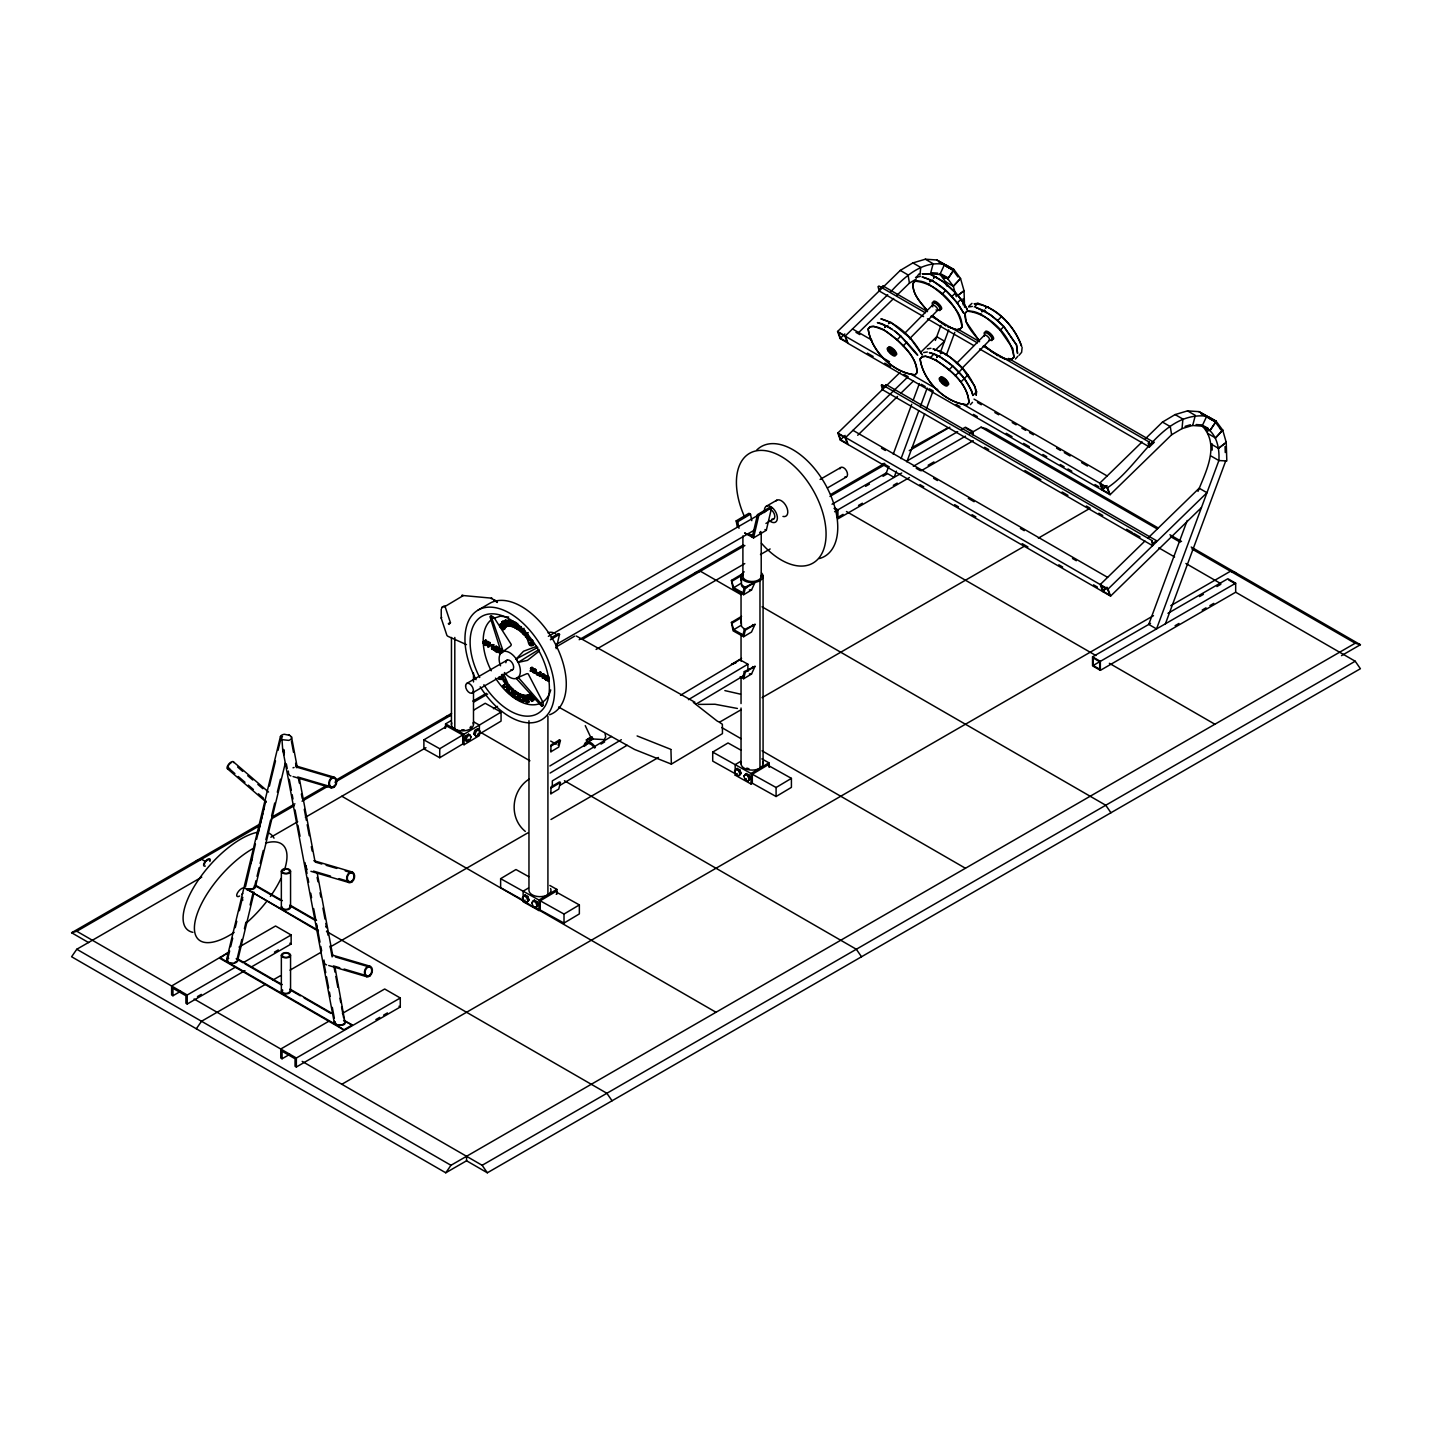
<?xml version="1.0" encoding="UTF-8"?>
<svg xmlns="http://www.w3.org/2000/svg" width="1432" height="1432" viewBox="0 0 1432 1432"><rect width="100%" height="100%" fill="white"/><g stroke="black" fill="none" stroke-linecap="round" stroke-linejoin="round"><path stroke-width="1.5" d="M285.326 762.934L255.326 887.303A5.388 3.115 0 0 1 251.423 889.558L246.018 888.681L317.94 930.961L316.562 928.706L282.641 748.954L281.997 739.646L280.439 736.495A5.388 3.115 0 0 1 284.324 734.258L289.694 735.368M513.336 692.247A2.291 1.325 60 0 1 513.05 691.208L513.444 690.331A2.918 1.683 60 0 1 514.929 690.689L518.026 692.855L517.507 698.512L516.469 699.12L513.318 696.883A1.808 1.038 60 0 1 512.137 695.254L512.907 693.804A2.291 1.325 60 0 1 512.012 691.817L513.444 690.331M487.077 645.116L488.133 646.029L486.397 643.827L486.808 641.966L490.102 642.646L489.046 644.024L487.399 643.666A1.826 1.056 60 0 1 489.171 645.814A1.826 1.056 60 0 1 487.811 646.763L487.059 644.991C489.655 641.572 489.959 647.765 487.399 644.275L485.538 645.402L482.906 643.111L485.788 640.086L487.005 644.257L485.538 645.402M549.208 679.269L547.758 677.569M335.195 1021.875L335.464 1023.254A4.851 2.81 0 0 0 336.055 1023.88M744.139 571.798L741.364 574.662L741.454 583.97A11.026 6.372 0 0 0 746.698 587.782M550.908 751.764L550.944 744.998L559.411 739.932L560.413 740.487L558.748 747.074L550.908 751.764L550.586 750.529M550.908 793.758L550.944 786.991L559.411 781.944L560.413 782.498L558.748 789.068L550.908 793.758L550.586 792.54M976.57 391.724L976.212 395.322L975.174 386.73L962.358 368.239L949.702 356.926L943.366 352.773L932.984 348.889C952.781 354.957 970.055 372.087 976.57 391.724L972.919 395.429L971.523 390.435L964.166 378.334L952.531 365.894L939.714 356.461A2.81 1.629 -60.2 0 0 939.267 356.12M516.361 628.702L516.755 623.887L518.993 625.426A2.345 1.36 60 0 1 520.281 627.127A3.974 2.291 60 0 1 520.246 630.008A2.184 1.271 60 0 1 518.849 630.277L516.361 628.702L517.704 623.332M528.247 632.604L524.506 635.432L520.228 631.136L523.128 628.827L524.488 630.098L525.598 637.115L527.656 635.629M523.324 632.228L524.416 630.026L523.324 632.228L523.468 630.563M514.75 692.569L515.144 693.339M514.876 692.229L516.182 694.037L513.73 693.321L515.144 694.645L515.234 693.553M517.883 628.433C519.19 622.956 518.724 632.801 520.049 626.482M920.006 275.034L920.704 267.408L912.9 262.915L900.28 270.415L837.577 331.49L840.101 338.543L847.905 343.036L845.363 335.983L837.577 331.49M847.028 342.069L840.548 338.328L838.436 332.439L844.934 336.198L847.654 343.179L1110.104 494.702L1171.627 434.773L1182.027 428.598L1182.904 419.075L1175.099 414.582L1162.48 422.082L1145.242 438.872M516.469 699.12L518.026 692.855M488.205 645.367L489.297 644.937M488.223 645.778L488.867 646.154A1.826 1.056 60 0 0 490.227 645.206A1.826 1.056 60 0 0 488.455 643.058L490.102 643.415M541.743 706.316L516.164 678.338L526.403 673.881A2.166 2.041 77.2 0 1 528.265 673.953L542.674 701.769A4.672 4.421 77.2 0 1 542.853 705.6L541.761 706.262A4.672 2.846 53 0 0 541.332 704.007M529.876 698.709L531.702 701.412L535.246 698.905L534.208 699.514L530.305 693.518L528.157 695.272A1.969 1.128 60 0 0 529.876 698.709L530.914 698.118M280.439 736.495L226.686 959.279L228.207 962.411L233.631 963.288A5.388 3.115 0 0 0 237.533 961.051L254.126 892.261M242.849 897.381A4.475 2.595 0 0 0 242.402 898.043L242.438 899.421A4.851 2.792 0 0 0 242.921 900.084M237.533 961.051L236.906 958.599M247.629 888.735A4.851 2.792 0 0 0 248.756 889.021L251.173 889.039A4.475 2.595 0 0 0 254.413 887.16L254.377 885.764M255.326 887.303L255.272 885.638M741.364 575.431L741.579 574.339L731.448 580.39L733.095 588.821L743.655 594.71L751.514 590.038L755.022 582.341L744.318 587.585L742.993 592.848L733.757 587.693L731.448 580.39M524.506 635.432L527.298 633.159L529.464 638.457A2.148 1.235 60 0 1 528.068 638.028A4.726 2.739 60 0 1 527.71 640.247L526.707 636.166L528.139 635.128M487.453 643.219L487.865 641.357M282.462 736.388L280.887 739.556M916.194 277.593L918.95 273.96M556.171 648.678L559.536 634.322L558.212 633.588L550.908 637.956M744.676 532.972L753.536 537.913L758.817 515.359L771.597 507.733L770.273 507L757.492 514.625L752.212 537.179M753.536 537.913L766.317 530.288L771.597 507.733M250.994 863.532L252.515 857.124M258.1 833.603L264.025 808.615M227.581 959.44L229.639 950.955M230.659 946.731L232.7 938.264M235.242 927.668L236.781 921.331M239.341 910.734L242.402 898.043M255.433 844.021L245.409 887.088M256.579 839.349L262.754 813.68M263.792 809.402L265.851 800.828M269.413 786.096L275.499 760.875M278.023 750.368L281.066 737.748M284.145 754.754L283.751 749.634L284.413 752.82M237.139 958.742L241.811 939.41M244.407 928.652L245.964 922.208M250.117 905.006L253.213 892.118M254.413 887.16L255.988 880.68M257.026 876.366L259.103 867.738M260.141 863.424L263.273 850.465M265.869 839.671L270.559 820.25M271.597 815.936L274.729 802.994M277.325 792.2L280.457 779.241M558.104 745.195L559.411 739.932M743.655 594.71L745.32 588.14L755.022 582.341M731.448 622.401L733.095 630.832L743.655 636.721L751.514 632.031L755.022 624.352L744.318 629.597L742.993 634.859L733.757 629.686L731.448 622.401L741.579 616.351M743.655 636.721L745.32 630.152L755.022 624.352M742.993 676.853L744.318 671.59L755.022 666.345L751.514 674.042L743.655 678.732L740.147 676.763M743.655 678.732L745.32 672.145L755.022 666.345M334.444 1021.32L334.873 1023.791L344.414 1030.252L219.687 958.241L227.491 952.996L171.625 986.004L171.625 995.007L172.932 995.759L180.629 991.302M501.63 625.05L500.735 626.07L501.862 625.551A2.237 1.289 60 0 1 502.972 625.408L504.136 626.786A2.936 1.683 60 0 1 504.279 628.648A4.69 2.703 60 0 1 503.599 629.686A1.826 1.056 60 0 1 502.095 629.203L504.332 627.556L503.76 626.393A4.833 2.792 60 0 1 502.56 627.395L501.128 626.5M501.451 625.551L502.775 623.761A1.915 1.11 60 0 0 501.576 623.332A2.613 1.504 60 0 0 500.932 624.066A4.654 2.685 60 0 0 500.806 625.032M502.399 624.996L502.775 623.761M502.095 629.203L502.865 626.947A4.833 2.792 60 0 1 501.612 627.932L499.983 626.679A4.654 2.685 60 0 1 499.983 624.62A2.613 1.504 60 0 1 500.627 623.869A1.915 1.11 60 0 1 501.827 624.316M888.61 466.653L886.301 472.882L894.105 477.393L896.414 471.164M893.228 454.177L911.701 404.307M913.24 400.155L919.398 383.525M935.347 340.422L940.949 325.315M901.032 458.688L918.735 410.877M920.275 406.724L927.184 388.018M940.269 352.684L948.736 329.825M906.85 461.82L924.624 413.794M926.164 409.624L933.127 390.829L929.082 388.77M946.266 355.333L954.786 332.349M1187.217 520.478L1148.75 624.406L1156.537 628.917L1218.865 460.549C1219.778 447.267 1216.233 431.032 1202.236 426.002C1220.189 444.976 1205.977 471.379 1197.993 491.391M1165.415 623.779L1225.72 460.907M444.887 728.047L446.158 724.682M464.684 739.109L465.973 735.744L468.515 734.222L469.839 734.956L471.11 736.782L469.839 740.147L467.28 741.669L464.684 739.109L467.28 741.669M466.009 739.843L467.28 736.478L469.839 734.956M473.634 733.757L474.905 730.409L477.465 728.888L478.789 729.622L480.06 731.448L478.789 734.813L476.23 736.334L473.634 733.757L476.23 736.334M474.959 734.509L476.23 731.143L478.789 729.622M505.908 690.135L507.322 688.559L505.908 690.135L509.899 694.269L510.938 693.679L512.871 689.061L508.754 684.836L507.25 686.555L509.506 690.009L507.197 687.682L508.235 687.092L510.544 689.401L509.506 690.009M506.284 689.168L508.718 691.602L507.197 687.682M508.754 684.836L507.25 686.555M509.899 694.269L512.871 689.061M534.047 672.127C538.253 672.951 534.888 666.023 534.315 672.628C533.563 661.19 539.971 678.875 534.172 670.946M535.837 672.217L534.959 672.646M912.9 262.915L925.341 259.21L933.127 263.721L930.478 273.852L939.893 274.479L944.565 264.437M1202.11 426.11L1210.076 430.441L1216.233 421.259L1198.978 411.611L1206.764 416.139L1202.092 426.145L1192.677 425.501L1195.326 415.387L1187.54 410.877L1175.099 414.582M529.375 696.328C530.413 698.87 530.27 696.077 531.147 695.111L529.446 696.256L531.881 696.238L530.108 697.42M752.23 583.683L752.784 582.538M752.23 625.695L752.784 624.531M752.23 667.706L752.784 666.542M510.544 689.401L509.899 689.275M533.259 669.89L533.331 668.225A2.631 1.522 60 0 0 531.773 667.205L531.057 669.013L530.878 667.724A2.631 1.522 60 0 1 532.435 668.744L532.525 670.391A2.792 1.611 60 0 1 533.331 669.925C538.253 669.245 533.259 677.73 533.259 669.89L534.172 669.37M883.025 287.188L882.935 285.935L879.982 288.584M886.193 385.888L886.122 384.635L883.168 387.284L881.342 385.119L882.363 389.647L1152.581 545.664L1151.722 540.956L1153.387 543.301L1156.34 540.652L1156.268 542.084M502.113 625.766L502.811 624.996A2.237 1.289 60 0 1 503.921 624.871L505.084 626.232A2.936 1.683 60 0 1 505.228 628.093A4.69 2.703 60 0 1 504.547 629.149A1.826 1.056 60 0 1 503.044 628.648M925.341 259.21L936.761 259.98L954.034 269.592L947.841 278.828L953.3 286.257L960.532 278.488L953.981 269.61L946.194 265.117M1210.04 430.495L1216.18 421.276L1222.731 430.155L1226.239 442.434L1226.812 460.961L1218.865 460.549L1211.078 456.056M954.034 269.592L947.877 278.775L939.911 274.443M1017.848 356.246L1015.395 359.038M201.751 877.118L76.791 949.255L71.6 956.755L445.764 1172.79L466.563 1160.779L487.345 1172.79L1360.4 668.726L1355.209 661.226L1235.995 592.4M196.327 1028.767L201.518 1021.267L265.081 984.572M445.764 1172.79L450.973 1165.29L1355.209 643.219L1360.4 644.722L1341.498 655.641M522.501 897.596L525.097 894.964L527.746 896.432L529.07 899.779L527.746 901.641L526.475 902.393L523.826 900.925L522.501 897.596L525.097 894.964M526.475 902.393L529.07 899.779M528.48 888.001L523.128 891.205L523.128 901.712L538.969 910.555L540.24 909.803L540.24 900.8L555.58 891.653L579.351 904.917L579.351 913.92L564.011 923.067L533.062 906.08L531.755 902.751L534.351 900.137L536.982 901.605L538.307 904.935L535.711 907.566L538.307 904.935M534.351 900.137L531.755 902.751M734.58 771.025L737.176 768.411L739.807 769.879L741.132 773.226L739.807 775.088L738.536 775.84L735.887 774.372L734.58 771.025L737.176 768.411M738.536 775.84L741.132 773.226M743.817 776.198L746.412 773.566L749.061 775.052L750.368 778.382L749.061 780.243L747.773 781.013L745.141 779.527L743.817 776.198L746.412 773.566M747.773 781.013L750.368 778.382M526.851 637.401L527.782 635.325L527.71 636.417M1153.1 443.383L1153.315 441.987L1008.558 358.412M547.579 678.034C544.554 678.947 549.942 681.489 549.208 679.824M539.327 651.023L527.477 660.367L518.115 662.407L516.164 659.024L523.503 651.256L536.624 646.351M968.837 306.269L971.952 303.351M970.413 404.612L972.507 402.32M1019.029 355.333L1021.625 352.29L1022.126 347.296M956.29 296.692L953.318 286.293L960.532 278.488L964.04 290.768L964.559 307.236M1207.713 433.413L1215.517 437.959L1222.731 430.155L1219.617 428.347M1215.517 437.924L1222.731 430.155M499.088 651.578C498.801 646.136 498.694 655.946 495.132 650.916L495.132 646.799L496.188 646.19L498.909 647.837L498.855 649.466M525.598 637.115L526.707 636.166M897.112 339.778C905.686 348.817 917.733 359.163 916.963 372.714L914.958 374.808C893.138 372.732 870.817 350.554 868.186 328.841L870.191 326.747C880.716 325.189 889.415 333.853 897.112 339.778L900.764 336.09C936.17 377.762 907.136 339.814 894.087 330.613M926.844 310.135C920.722 302.474 911.951 293.882 913.151 283.25L915.155 281.155C925.681 279.616 934.38 288.28 942.077 294.204L945.729 290.499L957.31 302.94L963.593 313.071M904.505 333.495L932.626 304.98M909.463 338.847L937.602 310.332M903.27 345.828L906.904 342.141M951.886 296.549L955.52 292.862L942.9 281.513L930.8 274.514M957.31 302.94L960.962 299.252L955.52 292.862M974.297 307.003L977.949 303.315C997.746 309.366 1014.912 326.478 1021.535 346.025M930.514 357.499C947.626 366.574 967.531 382.129 968.927 402.714L966.922 404.809C945.102 402.732 922.781 380.554 920.149 358.841L922.154 356.747L925.698 356.282L930.514 357.499L934.147 353.793C951.242 362.242 967.244 376.813 972.919 395.429M949.076 369.778L952.727 366.091M975.908 307.415L984.894 311.012L997.692 320.517L1001.344 316.812M956.469 363.495L984.589 334.999M961.445 368.847L989.566 340.333M955.233 375.846L962.519 368.454M991.642 351.663L1003.725 358.573L1008.522 359.736L1011.994 359.217L1013.963 357.069L1012.854 348.549L1000.198 330.255L1003.85 326.568L997.692 320.517M960.657 382.219L967.96 374.844M840.101 338.543L844.826 333.925M887.697 294.759L845.131 336.126L889.505 361.741M890.829 291.716C904.398 276.824 922.673 260.141 944.547 264.473L936.779 259.944M858.949 332.278L893.658 298.483M896.808 295.404L909.427 283.124L916.355 278.989M513.39 693.321L512.137 695.254M1201.448 507.59L1110.57 596.106L840.333 440.089L837.81 433.037L900.03 372.427M920.776 352.236L936.725 336.699L944.529 341.192L934.953 350.518M840.333 440.089L845.113 435.418M907.834 376.938L845.596 437.53L848.138 444.582M857.696 435.274L897.56 396.449M900.746 393.353L913.509 380.93M1142.092 441.933L1099.776 483.139L1102.3 490.192L1107.043 485.591M1105.773 486.021L1102.712 489.01L1101.298 485.09M1110.104 494.702L1107.562 487.65C1140.158 466.42 1161.477 411.324 1206.764 416.139M979.56 348.907L1149.413 446.981L1154.335 442.184M1144.92 541.045L1100.241 584.542L1102.783 591.595L1107.205 587.299M1148.106 537.931L1199.175 488.223L1206.961 492.715L1108.046 589.053L1110.57 596.106M1106.256 587.424L1103.177 590.414L1101.065 584.542M532.435 670.462A2.792 1.611 60 0 0 531.576 670.928L532.615 670.319L533.724 671.912L530.323 670.999A2.417 1.396 60 0 1 531.29 669.943A1.88 1.092 60 0 0 531.988 669.46L532.883 668.78L531.97 668.493M542.674 701.769L541.833 702.557A48.581 28.049 60 0 0 550.729 689.902M524.184 632.765L520.228 631.136M522.519 631.405L524.416 630.026M529.017 779.169C511.296 790.589 508.628 817.851 525.311 831.419M494.38 618.069A4.672 4.421 42.8 0 0 491.122 616.011L489.959 616.601L501.397 652.741L510.383 646.118A2.166 2.041 42.8 0 0 511.242 644.454L494.362 618.069M521.176 630.581L524.076 628.29M537.68 673.72L540.884 672.324L540.884 674.562L539.291 675.474L537.68 674.544L538.575 674.007M1218.507 448.341L1226.257 442.381L1218.507 448.341L1210.702 443.848M502.363 677.945L498.658 677.193L499.177 679.287L505.263 679.609L504.404 680.218L506.319 683.332L502.686 685.785L503.903 687.718L508.396 684.639L503.831 674.275L501.558 674.633L502.363 677.945L503.402 677.336L499.696 676.602M503.903 687.718L508.396 684.639M506.319 683.332L505.281 683.941L503.348 680.809L504.225 680.2L507.358 685.23M915.531 277.45L920.311 276.43M518.115 662.407L539.041 649.484M737.319 527.03L736.173 520.89L748.954 513.283L750.511 514.142L751.782 520.675M736.173 520.89L737.731 521.767L750.511 514.142M550.407 639.782L559.536 634.322M555.67 647.228L574.68 636.13M445.567 728.1L445.567 723.912L451.313 720.475M423.89 739.861L446.891 726.149L462.733 734.992L462.733 743.996L439.731 757.725L423.89 748.864L423.89 739.861L439.731 748.721L462.733 734.992M473.706 710.129L485.215 703.273L501.057 712.116L501.057 721.119L478.055 734.849M545.306 674.955L543.247 676.065L546.451 675.618L544.411 676.817L545.789 679.896L546.684 679.377L544.643 676.692L542.334 677.837L542.334 674.293L544.142 674.293L544.142 675.546M546.451 675.618L543.247 677.515L545.789 679.896M462.733 743.996L464.058 744.73L464.058 734.24L501.057 712.116M732.432 580.945L741.149 575.753M465.973 740.935L468.515 739.413L469.839 740.147M464.058 744.73L479.38 735.583L479.38 725.075L473.831 721.979M733.757 587.693L741.257 583.2M732.432 622.956L741.149 617.747L741.454 625.963A11.026 6.372 0 0 0 744.389 628.791M733.757 629.686L741.257 625.211M550.693 746.287L560.413 740.487M586.082 739.968L591.738 737.104L593.081 738.93C586.261 744.121 583.952 739.395 592.275 737.301M549.87 765.977L587.979 743.226M741.579 658.362L731.448 664.412L735.923 662.873M550.157 773.029L611.5 736.424M680.522 695.236L739.95 659.758L747.88 664.197L747.88 671.393M600.975 744.121L604.68 741.901M621.345 739.7L552.322 780.888L552.322 786.293M688.434 699.657L747.88 664.197M550.693 788.298L560.413 782.498M560.002 785.309L627.091 745.267M696.113 704.079L744.031 675.474M670.856 749.366L637.115 735.941M717.665 721.424L693.321 702.396M558.57 707.014L634.555 749.455L671.357 764.115L722.462 733.614L722.372 724.234L718.255 721.513M522.573 899.923L500.627 887.661L500.627 878.675L515.967 869.528L528.766 876.67M734.634 773.37L712.706 761.108L712.706 752.104L728.029 742.957L740.827 750.117M740.559 761.448L735.189 764.652L735.189 775.159L751.03 784.002L752.319 783.232L752.319 774.247L767.642 765.082L791.413 778.364L791.413 787.367L776.09 796.514L752.319 783.232M523.826 895.734L526.475 897.202L527.746 896.432M735.887 769.163L738.536 770.649L739.807 769.879M523.826 900.925L525.097 900.155M735.887 774.372L737.176 773.602M735.189 775.159L736.46 774.39M538.969 910.555L538.969 900.066L556.851 889.379L549.816 885.459M751.03 784.002L751.03 773.495L768.93 762.826L761.878 758.888M533.062 900.889L535.711 902.375L536.982 901.605M745.141 774.336L747.773 775.804L749.061 775.052M745.141 779.527L746.412 778.775M556.189 894.266L557.478 893.496L556.153 890.167M564.011 923.067L564.011 914.063L579.351 904.917M776.09 796.514L776.09 787.51L791.413 778.364M478.055 610.086L489.744 603.337A63.384 36.605 60 0 1 554.757 642.825A63.384 36.605 60 0 1 549.655 714.747M506.821 626.5L504.637 622.329L502.578 623.296L501.827 621.81L502.775 621.255L505.729 626.912L507.769 625.945L504.959 620.629L505.908 620.074L506.677 621.56L504.78 622.472L506.677 621.56M502.578 623.296L504.637 622.329M509.416 624.71L507.358 626.088L508.002 620.163L509.255 620.145L511.421 623.94M507.053 620.718L509.255 620.145M499.983 626.679L500.932 626.124M513.945 626.554L511.707 626.572L511.081 621.202L512.029 620.647M511.081 621.202L513.283 621.202M505.729 626.912L507.769 625.945M507.358 626.088L509.488 625.551M512.334 621.739L514.285 625.265L514.947 621.971M508.539 626.088L510.741 624.835L512.495 625.82M485.788 640.086L484.732 640.695L486.594 640.534M513.998 622.526L516.236 622.544M482.906 642.055L483.962 641.447L483.962 642.503M509.792 625.39L511.188 625.712M482.906 643.111L484.678 641.966M484.66 643.165L484.66 641.787L483.622 642.574L485.717 642.556M484.625 644.114L486.594 643.111M485.538 641.142L485.538 643.738L487.005 643.344M484.625 644.865L487.005 644.257M486.397 643.827L488.598 642.538M512.996 627.109L512.674 624.352L514.535 627.717L516.773 627.735L516.415 624.263M485.538 644.651L486.594 644.042M487.399 643.666L488.455 643.058M486.808 641.966L490.102 642.646M514.535 627.717L516.773 627.735M488.026 646.101L489.082 645.492M487.811 646.763L488.867 646.154M491.606 644.722L493.718 644.722L493.718 647.765L495.436 648.768L494.38 650.432L491.606 648.839L491.606 644.722L493.718 644.722M491.606 648.839L495.436 649.824M493.718 647.765L492.662 648.374L492.662 645.331M521.481 632.317L522.859 631.387M495.436 648.768L494.38 650.432M495.132 646.799L498.264 648.41L497.155 647.533L496.098 648.141L497.173 649.251L496.098 648.75M497.495 648.159L498.551 647.55M523.181 634.09L524.13 633.535L526.546 636.56M495.132 650.916L496.188 650.307M501.952 650.665C497.19 650.468 501.504 654.782 500.645 652.437A2.47 1.432 60 0 1 498.909 650.45L499.965 649.09A2.166 1.253 60 0 1 500.502 648.785M498.909 650.45L499.965 649.09M498.909 649.698A2.166 1.253 60 0 1 500.484 649.77L501.54 649.161M501.934 652.992L501.415 652.115A8.18 4.726 60 0 1 500.287 651.256L501.916 650.504M500.233 653.905A2.023 1.163 60 0 1 498.712 651.542L500.824 651.542M500.287 651.256L501.343 650.647L501.88 651.99M500.645 652.437L501.791 651.9L500.359 650.486M526.636 638.547L532.829 640.444L527.746 640.337L528.694 643.541A2.184 1.271 60 0 0 530.126 645.438M527.746 640.337L528.659 639.692A4.726 2.739 60 0 0 529.052 637.902M766.299 506.266L776.699 500.251M530.484 644.418A2.184 1.271 60 0 1 529.983 643.756L529.285 642.324L532.364 642.127M466.725 683.458L507.143 660.134M548.367 636.327L766.21 510.562M820.106 479.434L840.888 467.441M472.238 693.016L512.656 669.675M555.795 644.758L754.378 530.126M765.941 523.45L773.656 518.993M827.499 487.9L846.402 476.981M499.177 679.287L500.233 678.678M503.348 680.809L504.404 680.218M88.605 942.578L71.6 932.751L260.141 823.901M271.74 817.207L294.938 803.817M302.671 799.342L325.887 785.953M335.553 780.368L451.563 713.387M472.846 701.107L486.379 693.285M579.19 639.71L743.548 544.804M830.578 494.577L884.707 463.306M911.79 447.679L948.127 427.703M530.377 668.619L531.29 668.1M71.6 932.751L76.791 931.265L259.532 825.763M271.131 819.05L294.33 805.661M302.062 801.204L329.145 785.559M334.945 782.212L450.973 715.23L445.764 716.734M474.171 701.841L487.703 694.019M582.448 639.316L744.891 545.538M829.969 496.421L884.117 465.167M909.248 450.65L949.863 427.201M502.686 685.785L503.724 685.176L504.941 687.127M530.323 670.999L531.236 670.48A2.417 1.396 60 0 1 532.203 669.424A1.88 1.092 60 0 0 532.883 668.941M534.959 669.818L534.047 670.355L535.872 670.355M533.724 671.125L532.829 672.449M506.785 688.72L507.823 688.112M536.32 673.505L538.02 673.434L538.02 674.365L536.32 673.505L537.125 674.884L540.133 673.022L538.414 674.168L540.133 674.114M536.32 674.418L538.02 673.434M540.204 671.93L539.291 672.449L540.884 672.324M832.046 504.225L886.175 472.972M907.441 460.692L957.704 431.659M961.57 429.439L965.437 427.201L973.241 431.694L973.241 435.31M865.555 486.361L869.421 484.141M882.971 476.319L886.838 474.082M512.012 691.817L513.05 691.208M539.291 675.474L540.884 675.993L540.884 674.562M541.332 674.812L539.971 675.081L539.971 672.843M539.291 676.137L540.884 675.349M512.405 690.94L512.334 690.958A2.918 1.683 60 0 1 513.891 691.298L514.929 690.689M539.971 675.868L541.332 675.6M539.971 676.53L540.884 675.993M544.142 674.293L542.334 674.293M514.321 692.927L515.359 692.336M514.106 693.929L516.272 692.945M542.334 677.837L543.247 677.318M515.144 694.645L516.182 694.037M517.238 693.553L520.067 693.679C523.038 697.223 520.049 698.959 519.028 694.287L517.238 693.553L518.151 695.719A1.969 1.128 60 0 0 519.136 697.008A2.041 1.181 60 0 0 519.673 700.552L524.04 701.358L523.575 697.115M270.845 837.237L297.695 821.717M305.374 817.296L425.948 747.683M493.413 708.733L497.495 706.37M544.643 679.251L545.556 678.714M596.106 649.43L744.783 563.599M760.482 554.542L770.148 548.957M834.623 511.725L901.712 473.007M913.312 466.295L965.508 436.169M969.374 433.932L981.027 427.201L986.236 428.705L1158.327 528.068M519.028 694.287L520.067 693.679M518.151 695.719L519.19 695.111L518.277 692.945M520.622 694.896L523.324 695.003L520.622 694.896L520.926 697.599M519.78 695.952L520.854 695.505M522.394 695.791L528.498 695.218L528.981 701.913L527.943 702.521L526.439 702.557L522.394 695.791L524.918 695.147M523.879 695.737L526.135 696.811L526.994 695.236M524.524 696.847L525.562 696.256M528.157 695.272L529.196 694.681A1.969 1.128 60 0 0 529.178 696.722M519.673 700.552L524.04 701.358M526.135 696.811L527.173 696.221M525.956 695.845L528.498 695.218M521.248 700.069L519.798 698.261L521.248 700.069L522.286 699.478M843.054 514.357L837.255 517.704L837.255 510.204L834.015 508.342M858.52 505.424L862.386 503.205M893.317 485.341L897.184 483.103M928.133 465.257L933.933 461.91M525.347 698.351L526.385 697.76L527.477 699.926L526.439 700.534L525.347 698.351L526.439 700.534M909.445 477.536L837.917 518.832L837.917 509.828L834.784 508.038M921.044 470.842L973.241 440.698M526.439 702.557L528.981 701.913M532.131 701.197C534.798 701.215 528.927 699.514 531.684 698.064L532.382 699.138L531.236 699.496M282.713 909.123L283.357 908.747A3.669 2.13 0 0 0 287.367 909.195A3.669 2.13 0 0 0 289.622 907.244M239.019 947.089L275.553 926.003L291.144 934.989L291.144 943.992L250.725 967.334M595.39 747.45L594.459 747.987L593.367 746.43A7.357 4.314 59.2 0 0 585.616 745.714M172.932 995.759L172.932 988.259L185.909 995.759L185.909 1003.259L187.216 1004.011L187.216 995.007L235.278 967.244M291.144 934.989L243.082 962.752L236.155 958.742M197.473 996.582L201.321 994.363M274.443 952.137L278.309 949.917M187.216 1004.011L244.962 970.663M272.76 980.132L280.439 975.711M290.016 970.162L320.732 952.441M330.327 946.91L527.961 832.798M550.98 819.498L658.434 757.474M719.831 722.014L740.953 709.825M762.057 697.653L1024.936 545.878M1038.361 538.128L1090.164 508.217L1086.333 505.997M328.823 1021.249L280.762 1049.012L280.762 1058.015L282.068 1058.767L289.765 1054.31M342.391 1013.426L384.689 988.993L400.28 997.997L400.28 1007L296.352 1067.001L295.046 1066.267L295.046 1058.767L282.068 1051.249L282.068 1058.767M344.414 1029.501L352.218 1025.008L343.555 1020.748M194.09 998.981L296.352 1058.015L400.28 997.997M375.882 1019.584L379.731 1017.364M383.579 1015.145L387.428 1012.925M341.836 1084.275L1153.494 615.67M1170.749 605.7L1230.482 571.225L1235.673 572.711M1167.957 613.326L1227.886 578.725L1235.673 583.218L1235.673 592.222L1100.349 670.355L1092.544 665.844L1092.544 656.858L1150.558 623.368M1199.533 596.589L1203.399 594.352M1216.932 586.547L1220.798 584.31M1093.207 665.468L1099.704 669.227L1099.704 661.727L1093.207 657.968L1093.207 665.468L1235.673 583.218M1175.099 625.695L1178.966 623.457M1202.164 610.068L1206.03 607.83M1209.897 605.611L1213.763 603.373M302.188 1061.381L482.137 1165.29L1355.209 661.226M516.164 659.024L537.805 647.371M501.827 621.81L505.908 620.074M450.418 622.705A4.135 3.294 -22.4 0 0 448.323 623.708L449.093 624.424A4.135 2.202 -63.8 0 1 450.471 622.759L444.905 606.04A4.153 3.383 -8.7 0 0 441.611 608.117L442.058 607.293A4.135 2.56 56.1 0 1 444.529 606.774L463.198 595.623A4.153 2.237 63 0 0 461.784 595.408L492.035 598.2A4.153 2.434 -59.3 0 0 491.069 598.433L496.188 600.76A4.135 2.595 -55.3 0 1 497.298 602.12M493.27 618.409L500.377 616.225L508.664 617.049M494.541 600.831L496.188 600.76M293.023 767.803L294.079 767.48M1185.052 426.36L1190.475 424.749M1182.027 428.598L1192.695 425.429M695.218 572.711L700.409 571.225L740.953 594.62M196.327 860.757L201.518 859.254L204.991 861.241M591.953 738.912L604.197 739.628L605.7 736.979L605.127 733.954M925.287 312.767L878.962 286.024L878.049 286.633L879.176 290.965L923.586 316.597M1153.315 441.987L1150.218 444.6L1149.198 442.041L983.193 346.204M922.333 273.78L929.064 274.049M974.315 303.781C996.046 305.159 1014.483 326.514 1021.535 346.15M968.605 306.967L972.292 306.43M927.274 348.853L930.961 348.316M923.64 352.558L927.309 352.004M922.459 273.763L929.189 274.121M974.422 303.763L977.949 303.315M532.042 643.684L530.413 642.377M698.673 704.401L714.998 704.258L737.408 708.464M497.799 650.074L498.139 648.678M931.963 272.76L937.709 273.136M1187.54 410.877L1198.96 411.646M1196.078 424.552L1201.842 424.928M749.384 589.894L751.514 590.038M749.384 673.899L751.514 674.042M510.24 626.267L511.546 626.375L508.306 620.683M249.812 890.31L247.02 889.863M501.343 649.86L501.343 650.647A8.18 4.726 60 0 0 501.898 651.095M337.952 1024.775L341.514 1024.864A4.475 2.578 0 0 0 344.074 1023.468M881.987 384.689L1152.366 540.741M1149.198 442.041L1148.124 443.276L1149.413 446.981M724.861 690.6L740.469 694.162M922.19 276.967C940.323 281.835 954.553 297.033 963.557 312.981M975.854 307.379L991.016 315.04L1003.671 326.353L1016.487 344.844L1017.543 353.435L1016.541 345.005L1003.85 326.568M922.333 277.002L932.93 281.012L945.729 290.499M934.147 353.793L929.332 352.594L939.714 356.461A2.81 1.629 -60.2 0 1 939.714 355.673M295.941 765.923L334.193 777.2M297.605 767.391L333.728 778.041M297.749 776.967L331.759 786.991M293.041 776.556L331.293 787.833M313.823 860.686L352.075 871.963M315.488 862.154L321.86 864.033M326.102 865.286L336.735 868.418M345.237 870.925L351.61 872.804M313.501 871.103L330.506 876.115M339.008 878.622L349.641 881.754M310.923 871.318L349.175 882.595M331.58 954.858L369.85 966.153M335.374 956.952L369.384 966.994M333.405 965.902L339.778 967.781M344.038 969.034L367.415 975.944M328.698 965.49L366.95 976.785M514.321 696.256L513.873 695.021L517.507 698.512M593.081 738.93L591.738 737.104M466.456 644.633L448.091 636.381A4.045 2.345 0 0 1 446.838 635.199L441.235 618.23L441.235 609.227M500.484 649.77L501.451 650.611M288.584 734.616L291.502 736.836L297.283 767.516M930.603 274.425C946.122 281.567 959.172 294.276 967.209 309.276M942.077 294.204C950.669 303.226 962.698 313.572 961.928 327.123L959.923 329.235L956.397 329.682L947.733 326.621L956.54 329.718L960.031 329.217L961.982 327.069C959.172 305.374 936.94 283.053 915.048 281.173L913.097 283.321C912.041 294.025 920.812 302.635 927.023 310.332M999.697 356.622L1008.361 359.683L1011.887 359.235L1013.892 357.141C1011.261 335.428 988.886 313.071 967.012 311.174L965.061 313.322L966.17 321.86L978.987 340.351M891.402 322.755L880.859 318.853C899.01 323.775 913.294 338.954 922.28 354.957L910.376 338.238L891.402 322.755A2.81 1.629 -60.2 0 0 890.937 322.415M884.099 330.148L873.574 326.245L870.083 326.765L868.132 328.913C870.942 350.589 893.174 372.911 915.066 374.79L917.017 372.642C916.212 353.847 898.419 340.172 884.099 330.148A2.81 1.629 -60.2 0 1 884.099 329.36M936.081 360.148L925.537 356.246L922.047 356.765L920.096 358.913C922.924 380.59 945.156 402.911 967.03 404.791L968.999 402.643C968.175 383.865 950.383 370.172 936.081 360.148A2.81 1.629 -60.2 0 1 936.063 359.36M281.997 739.646L288.709 740.38A5.37 3.097 0 0 0 291.412 738.518L291.502 736.836M938.909 262.163L952.871 269.986L946.373 266.227M1201.108 413.83L1215.07 421.635L1208.518 417.929M941.254 274.121L947.733 277.647M1203.471 425.787L1208.322 428.419M757.492 514.625L758.817 515.359M764.992 529.554L766.317 530.288M748.453 533.581L752.212 535.675M744.318 587.585L745.32 588.14M744.318 629.597L745.32 630.152M744.318 671.59L745.32 672.145M576.273 635.987L694.985 702.289M712.706 752.104L751.03 773.495M752.319 774.247L776.09 787.51M550.693 741.078L556.243 744.175M480.06 731.448L477.465 728.888M474.905 730.409L476.23 731.143M477.465 734.079L478.789 734.813M471.11 736.782L468.515 734.222M445.567 723.912L464.058 734.24M465.973 735.744L467.28 736.478M500.627 878.675L522.573 890.919M523.128 891.205L538.969 900.066M540.24 900.8L564.011 914.063M1208.393 416.784L1216.233 421.259M946.319 266.262L952.817 270.004L957.99 277.02M940.072 274.282L947.877 278.775L940.036 274.335L945.514 281.764L946.713 285.952M945.514 281.764L953.318 286.293M900.28 270.415L908.067 274.926L909.427 283.124M1162.48 422.082L1170.266 426.575L1171.627 434.773M883.204 286.06L927.488 311.603M958.366 329.432L979.595 341.693M931.068 316.114L977.394 342.857M927.435 318.817L973.76 345.56M852.505 328.948L871.802 340.082M974.029 399.116L1107.151 475.961M855.96 332.367L859.809 334.587M977.483 402.535L981.35 404.755M994.846 412.559L998.713 414.779M1012.209 422.583L1016.076 424.803M1021.857 428.15L1025.724 430.37M1029.572 432.607L1033.439 434.827M1056.583 448.198L1060.45 450.418M1064.298 452.655L1070.098 455.985M1081.661 462.679L1087.443 466.009M910.716 374.003L937.727 389.594M962.805 404.075L1107.562 487.65M867.362 353.131L873.144 356.478M884.725 363.155L890.507 366.502M904.004 374.289L907.87 376.526M921.367 384.313L925.233 386.55M956.093 404.361L959.959 406.599M973.456 414.385L977.322 416.623M1006.249 433.323L1012.048 436.671M1023.612 443.347L1029.393 446.695M1042.908 454.481L1046.756 456.719M1060.271 464.505L1064.119 466.743M1067.986 468.962L1071.834 471.2M1094.997 484.553L1098.845 486.791M1169.926 534.763L1181.543 541.457M1191.209 547.042L1360.4 644.722M981.027 427.201L1157.002 528.802M1170.535 536.606L1180.201 542.191M1191.8 548.886L1355.209 643.219M966.099 428.329L972.597 432.07M1228.531 579.835L1235.028 583.594M886.265 384.653L1156.483 540.687M984.625 447.285L988.653 449.594M1024.936 470.537L1040.867 479.738M1062.132 492.017L1067.932 495.365M1098.863 513.229L1102.729 515.466M1126.626 529.267L1132.39 532.579M1133.679 533.331L1140.051 537.018M1158.81 547.847L1174.598 556.958M1185.893 563.474L1220.655 583.54M852.971 430.352L1107.616 577.365M881.503 448.252L885.37 450.471M916.229 468.3L920.096 470.519M933.592 478.324L937.459 480.543M968.318 498.372L974.1 501.701M1020.407 528.444L1024.256 530.663M1072.496 558.516L1076.345 560.735M837.81 433.037L1108.046 589.053M883.258 463.449L889.039 466.796M919.917 484.607L923.765 486.826M954.643 504.655L958.491 506.874M972.006 514.679L975.854 516.898M1022.162 543.641L1027.943 546.97M1058.803 564.799L1062.669 567.018M1093.529 584.847L1097.395 587.066M846.473 511.528L1095.928 655.552M1109.352 663.302L1214.891 724.234M1092.544 656.858L1100.349 661.351L1100.349 670.355M762.057 606.81L1105.755 805.249L1110.964 812.75M721.764 727.563L740.953 738.644M762.057 750.816L965.437 868.257M544.411 675.474L545.538 676.137M496.063 649.627L497.262 651.059L496.063 650.54L496.188 646.19M498.712 651.542L499.768 652.169M531.236 670.48L533.724 671.912M479.988 731.985L529.876 760.786M564.423 780.726L856.318 949.255L861.509 956.755M341.836 796.246L716 1012.263M255.701 885.28L282.337 900.656M289.944 905.042L316.562 920.418M255.684 886.014L280.421 900.298M289.926 905.794L314.664 920.06M326.478 931.391L606.864 1093.278L612.073 1100.778M246.018 888.681L317.94 930.209M289.855 943.241L291.144 943.992M398.991 1006.249L400.28 1007M237.927 959.028L282.229 984.607M289.944 989.047L332.314 1013.516M343.859 1020.193L352.218 1025.008M244.979 963.843L281.263 984.786M290.803 990.3L300.344 995.813M304.175 998.014L330.899 1013.444M219.687 957.507L335.732 1024.489L342.463 1025.223A5.37 3.097 0 0 0 345.166 1023.343L334.909 966.904M76.791 931.265L187.216 995.007M76.791 949.255L450.973 1165.29M517.31 628.165L519.798 629.722A2.184 1.271 60 0 0 521.23 629.525M939.678 321.663L946.015 325.816M892.548 329.611L887.75 326.46A2.81 1.629 -60.2 0 0 887.303 326.12M991.445 351.484L984.983 346.186L997.782 355.691M939.482 321.484L933.002 316.186L945.8 325.673M892.709 329.736L882.184 323.793L877.368 322.594L887.75 326.46A2.81 1.629 -60.2 0 1 887.733 325.673M493.7 599.954L497.369 602.478M513.891 691.298L516.988 693.446M502.578 628.093L503.366 627.467M894.284 330.792L900.764 336.09M233.219 761.663L268.554 792.039M237.64 767.033L242.688 771.383M247.736 775.714L252.784 780.046M257.832 784.396L262.879 788.728M228.153 767.785L234.884 773.584M238.249 776.466L244.979 782.266M248.345 785.148L253.392 789.497M258.44 793.829L263.488 798.179M227.527 768.823L266.227 802.099M529.983 643.72L531.272 644.167L531.415 642.682M1000.198 330.255C991.087 321.914 980.58 309.974 967.137 311.156L965.132 313.268C963.915 323.883 972.686 332.475 978.826 340.136M507.716 685.427L511.833 689.651M506.946 689.544L510.938 693.679M518.115 677.229L542.835 705.69M1216.305 423.425L1221.478 430.423M1205.619 428.615L1207.856 431.641M942.31 275.445L944.547 278.47M482.137 1165.29L487.345 1172.79M960.962 299.252L967.244 309.384M317.242 926.289A5.37 3.097 0 0 0 316.651 927.041L317.242 930.352M585.258 725.63L591.148 738.142M589.716 738.822L590.521 740.469M588.642 738.429L589.447 740.076M586.619 740.147L587.424 741.794M768.214 763.614L769.539 766.943M747.773 775.804L749.097 779.151M738.536 770.649L739.861 773.978M535.711 902.375L537.036 905.704M526.475 897.202L527.782 900.531M549.154 678.947L548.689 678.052A3.15 1.826 60 0 0 546.272 677.085A2.058 1.181 60 0 0 546.272 679.573A3.115 1.79 60 0 0 549.208 681.274M491.051 615.975L503.33 651.614M531.881 640.999L532.632 643.881A2.345 1.36 60 0 1 532.418 645.528A3.974 2.291 60 0 1 530.126 645.367M227.455 960.12L227.616 960.818A4.851 2.792 0 0 0 228.1 961.481M502.793 674.884L504.118 680.236M737.731 521.767L739.019 528.301M282.641 748.954L283.214 751.907M299.342 778.471L315.058 861.724M317.134 872.697L332.833 955.949M291.448 741.346L293.524 752.319M295.601 763.292L296.424 767.677M298.483 778.65L299.324 783.035M301.382 794.008L302.224 798.394M304.282 809.348L306.358 820.321M307.182 824.707L309.258 835.679M311.317 846.652L312.158 851.038M317.116 877.368L317.94 881.754M320.016 892.727L320.84 897.112M322.916 908.085L324.992 919.04M325.816 923.425L326.639 927.829M327.212 930.836L328.035 935.186M330.076 946.051L332.135 956.916M334.175 967.781L334.999 972.131M335.822 976.463L337.863 987.328M339.921 998.193L340.744 1002.543M341.568 1006.893L343.608 1017.758M286.364 763.954L287.205 768.34M289.264 779.294L291.34 790.249M292.164 794.635L292.987 799.02M295.064 809.975L297.122 820.93M297.945 825.315L300.022 836.27M304.98 862.565L307.039 873.52M307.862 877.905L308.703 882.273M310.762 893.228L311.585 897.613M313.662 908.568L315.72 919.523M316.562 923.909L317.385 928.294M317.94 931.301L319.998 942.167M320.822 946.516L321.645 950.866M323.686 961.731L325.744 972.597M326.568 976.946L328.608 987.812M329.432 992.143L330.255 996.493M332.296 1007.358L334.354 1018.224M316.723 929.547L334.354 1022.985M670.946 749.759L671.357 764.115M522.286 695.594L523.002 701.948M521.66 694.287L521.964 696.99M531.057 669.013L531.988 669.46M515.287 623.081L515.824 628.272M527.28 697.742L527.477 699.926M527.459 695.809L527.943 702.521M1225.076 446.515L1225.255 452.53M1211.991 443.723L1212.188 450.096M963.002 298.858L963.181 304.873M525.437 631.315L525.455 634.895M768.93 762.826L768.93 767.033M763.077 576.112L763.077 763.632M761.215 532.364L761.215 576.649M759.98 580.64L759.98 768.161M742.904 535.926L742.904 575.789M741.042 576.326L741.042 580.783M741.042 591.953L741.042 623.206M741.042 634.358L741.042 661.154M741.042 676.781L741.042 703.577M741.042 708.034L741.042 763.847M556.851 889.379L556.851 893.586M547.919 716.161L547.919 894.714M543.247 673.774L543.247 678.356M540.204 674.955L540.419 676.137M539.22 673.541L539.22 674.633M537.233 672.986L537.125 674.884M528.963 720.761L528.963 890.4A11.026 6.372 0 0 0 541.6 896.593A11.026 6.372 0 0 0 550.586 888.538M485.949 643.952L485.949 644.865M473.491 673.004L473.491 681.936M473.491 690.868L473.491 724.395M466.563 1156.286L466.563 1160.779M454.803 637.455L454.803 729.067M451.456 637.455L451.456 724.592M439.731 748.721L439.731 757.725M296.352 1058.015L296.352 1067.001M290.553 871.229L290.553 907.244M290.553 955.251L290.553 991.248M281.352 871.229L281.352 907.244M281.352 955.251L281.352 991.248M192.908 932.339A63.384 25.883 -48.4 0 1 196.811 882.345A63.384 25.883 -48.4 0 1 258.225 832.153M269.288 833.335A63.384 25.883 -48.4 0 1 274.013 838.185M265.564 843.09A63.384 25.883 -48.4 0 1 284.324 870.244M280.976 878.46A63.384 25.883 -48.4 0 1 270.362 896.432M266.728 901.355A63.384 25.883 -48.4 0 1 245.606 923.658M234.168 932.375A63.384 25.883 -48.4 0 1 195.289 920.525A63.384 25.883 -48.4 0 1 252.283 848.961M242.724 893.317A5.513 2.255 -48.4 0 1 241.757 894.391M239.681 896.02A5.513 2.255 -48.4 0 1 237.479 892.888A5.513 2.255 -48.4 0 1 244.156 888.001M744.801 517.346A63.384 36.605 60 0 1 769.646 451.545A63.384 36.605 60 0 1 825.852 539.076A63.384 36.605 60 0 1 761.412 543.193M756.669 450.131A63.384 36.605 60 0 1 824.635 483.193A63.384 36.605 60 0 1 819.265 558.57M775.661 501.218A9.183 5.298 60 0 1 786.437 506.624A9.183 5.298 60 0 1 782.964 516.433M764.616 512.531A9.183 5.298 60 0 1 770.327 506.409A9.183 5.298 60 0 1 777.361 518.599A9.183 5.298 60 0 1 769.217 520.496M839.886 468.873A5.513 3.186 60 0 1 846.402 470.627A5.513 3.186 60 0 1 844.647 477.142M769.879 509.291A5.513 3.186 60 0 1 774.658 515.234A5.513 3.186 60 0 1 771.902 519.154M540.204 703.38A48.581 28.049 60 0 1 495.472 678.106M491.248 670.803A48.581 28.049 60 0 1 491.731 619.412M476.068 679.663A63.384 36.605 60 0 1 499.088 608.564A63.384 36.605 60 0 1 553.289 702.432A63.384 36.605 60 0 1 480.185 686.823M479.72 677.497A56.045 32.345 60 0 1 500.448 615.134A56.045 32.345 60 0 1 548.277 697.957A56.045 32.345 60 0 1 483.891 684.729M500.538 665.808A15.036 8.681 60 0 1 507.913 651.828A15.036 8.681 60 0 1 520.228 673.165A15.036 8.681 60 0 1 504.44 672.539M505.854 662.73A5.513 3.186 60 0 1 509.416 660.295A5.513 3.186 60 0 1 513.587 666.417A5.513 3.186 60 0 1 510.759 669.908M549.118 677.067A3.15 1.826 60 0 0 547.167 676.548A2.058 1.181 60 0 0 546.755 678.016M547.865 679.932A3.115 1.79 60 0 1 547.382 679.359M500.412 652.527A2.023 1.163 60 0 1 499.768 650.933M500.52 650.844A2.47 1.432 60 0 1 499.965 649.842M520.711 699.962A2.041 1.181 60 0 1 520.049 699.425M521.266 626.59A3.974 2.291 60 0 1 521.194 629.471M531.576 645.098A3.974 2.291 60 0 0 533.402 645.009A2.345 1.36 60 0 0 533.581 643.344M491.48 617.801A4.672 2.846 67 0 1 491.999 618.463M289.926 989.924A4.6 2.649 0 0 1 285.952 993.898A4.6 2.649 0 0 1 281.979 989.924M307.128 869.51A5.513 3.849 -73.6 0 1 306.269 865.841M289.497 991.803A3.669 2.13 0 0 1 288.548 992.752M287.796 993.092A3.669 2.13 0 0 1 284.109 993.092M282.766 992.304A3.669 2.13 0 0 1 282.766 990.192M282.766 908.3A3.669 2.13 0 0 1 282.283 907.244M229.603 768.447A4.6 1.951 -49.3 0 1 227.061 767.391A4.6 1.951 -49.3 0 1 230.57 762.415A4.6 1.951 -49.3 0 1 233.702 762.612M204.472 864.176A3.383 1.432 -49.3 0 1 205.331 862.171M205.868 861.491A3.383 1.432 -49.3 0 1 207.121 860.346M207.747 859.97A3.383 1.432 -49.3 0 1 209.144 859.916M289.926 905.919A4.6 2.649 0 0 1 286.561 909.875A4.6 2.649 0 0 1 281.513 906.563M205.331 866.038A4.6 1.951 -49.3 0 1 203.988 863.442A4.6 1.951 -49.3 0 1 208.499 858.878A4.6 1.951 -49.3 0 1 209.86 861.473M228.046 958.778A4.475 2.595 0 0 1 228.762 958.241M226.686 959.279A5.388 3.115 0 0 1 228.1 957.847M325.744 926.504A4.851 2.81 0 0 1 326.335 927.131M228.494 767.964A3.383 1.432 -49.3 0 1 228.35 765.673A3.383 1.432 -49.3 0 1 231.196 762.755M318.423 930.442A4.851 2.81 0 0 1 317.832 929.816M326.568 964.864A5.513 3.849 -73.6 0 1 325.655 964.452M324.885 963.682A5.513 3.849 -73.6 0 1 324.026 960.031M290.911 775.929A5.513 3.849 -73.6 0 1 289.998 775.5M289.246 774.748A5.513 3.849 -73.6 0 1 288.387 771.078M236.173 961.552A4.475 2.595 0 0 1 234.49 962.519M984.482 336.162A3.669 1.235 44.6 0 1 985.932 335.267A3.669 1.235 44.6 0 1 989.476 338.74A3.669 1.235 44.6 0 1 988.635 340.243M985.61 332.94A5.513 1.844 44.6 0 1 987.794 331.598A5.513 1.844 44.6 0 1 993.11 336.824A5.513 1.844 44.6 0 1 991.857 339.08M987.418 332.475A3.669 1.235 44.6 0 1 990.371 334.3A3.669 1.235 44.6 0 1 992.251 337.236M984.393 334.175A5.513 1.844 44.6 0 1 986.576 332.833A5.513 1.844 44.6 0 1 991.893 338.059A5.513 1.844 44.6 0 1 990.64 340.315M940.645 378.531A5.513 1.844 44.6 0 1 942.829 377.189A5.513 1.844 44.6 0 1 948.145 382.398A5.513 1.844 44.6 0 1 946.874 384.653M942.99 378.191A3.669 1.235 44.6 0 1 946.821 381.646M947.286 382.809A3.669 1.235 44.6 0 1 947.25 383.221M942.918 352.433A2.81 1.629 -60.2 0 1 943.366 352.773M987.883 306.842A2.81 1.629 -60.2 0 1 988.331 307.182M984.679 310.082A2.81 1.629 -60.2 0 0 984.679 310.887A2.81 1.629 -60.2 0 0 984.232 310.547M981.045 314.575A2.81 1.629 -60.2 0 1 981.027 313.787M932.841 306.806A3.669 1.235 44.6 0 1 933.754 305.159A3.669 1.235 44.6 0 1 937.62 308.954A3.669 1.235 44.6 0 1 936.027 309.939M933.646 302.94A5.513 1.844 44.6 0 1 935.83 301.597A5.513 1.844 44.6 0 1 941.146 306.824A5.513 1.844 44.6 0 1 939.875 309.079M934.827 302.761A3.669 1.235 44.6 0 1 936.618 302.922M937.333 303.387A3.669 1.235 44.6 0 1 938.049 303.978M938.73 304.64A3.669 1.235 44.6 0 1 939.822 306.054M940.144 306.699A3.669 1.235 44.6 0 1 940.036 307.862M932.912 305.141A5.513 1.844 44.6 0 1 934.291 302.671A5.513 1.844 44.6 0 1 940.09 308.363A5.513 1.844 44.6 0 1 937.709 309.831M888.449 347.725A5.513 1.844 44.6 0 1 891.903 347.797A5.513 1.844 44.6 0 1 896.575 353.31A5.513 1.844 44.6 0 1 893.944 354.187M890.095 348.101A3.669 1.235 44.6 0 1 891.653 348.495M893.085 349.551A3.669 1.235 44.6 0 1 893.765 350.231M894.373 350.93A3.669 1.235 44.6 0 1 895.322 352.809M935.902 276.841A2.81 1.629 -60.2 0 1 936.367 277.181M932.715 280.081A2.81 1.629 -60.2 0 0 932.715 280.869A2.81 1.629 -60.2 0 0 932.268 280.529M929.064 284.574A2.81 1.629 -60.2 0 1 929.064 283.787M762.647 761.985A11.026 6.372 0 0 1 752.23 770.094A11.026 6.372 0 0 1 741.364 762.2M761.502 572.943A11.026 6.372 0 0 1 753.68 582.52A11.026 6.372 0 0 1 741.364 574.662M761.09 575.27A9.183 5.298 0 0 1 751.299 581.499A9.183 5.298 0 0 1 743.405 574.429M748.954 768.733A9.183 5.298 0 0 1 746.824 768.107M584.113 746.43A9.183 5.388 59.2 0 1 594.029 745.499M471.128 726.275A9.183 5.298 0 0 1 470.018 727.51M464.111 729.711A9.183 5.298 0 0 1 461.731 729.783M473.079 722.748A11.026 6.372 0 0 1 462.661 730.857A11.026 6.372 0 0 1 451.778 722.945M548.044 632.944A14.696 8.628 59.2 0 1 555.527 633.606M441.235 618.23A2.184 1.253 0 0 1 441.736 617.389M760.714 531.487A9.183 5.298 0 0 1 759.604 532.722M751.299 534.995A9.183 5.298 0 0 1 745.052 533.134M744.389 588.284A11.026 6.372 0 0 1 741.454 585.473M889.272 349.283L888.753 350.5L893.461 354.724L893.962 353.507L889.272 349.283M941.236 379.283L940.734 380.518L942.829 383.239L945.424 384.725L945.926 383.507L943.831 380.787L941.236 379.283M890.722 351.359L892.011 352.666L890.793 351.323M942.686 381.36L943.974 382.666L942.757 381.324M885.137 327.105L884.94 327.355A2.828 1.36 -56.7 0 1 885.782 326.496L885.137 327.105M888.771 323.399L888.574 323.65A2.828 1.36 -56.7 0 1 889.433 322.791L888.771 323.399M930.102 281.513L929.905 281.764A2.828 1.36 -56.7 0 1 930.746 280.905L930.102 281.513M933.736 277.826L933.557 278.077A2.828 1.36 -56.7 0 1 934.398 277.217L933.736 277.826M937.101 357.105L936.904 357.356A2.828 1.36 -56.7 0 1 937.745 356.496L937.101 357.105M940.752 353.418L940.556 353.668A2.828 1.36 -56.7 0 1 941.397 352.791L940.752 353.418M982.066 311.532L981.869 311.782A2.828 1.36 -56.7 0 1 982.728 310.905L982.066 311.532M985.717 307.826L985.52 308.077A2.828 1.36 -56.7 0 1 986.362 307.218L985.717 307.826M964.058 290.714L957.847 295.493L964.04 290.768M510.132 623.6L509.166 621.685L510.132 623.6M509.183 624.155L508.217 622.24L509.183 624.155M1107.133 487.865L1100.635 484.106L1102.747 489.977L1109.245 493.736L1107.133 487.865M845.166 437.745L838.669 434.003L840.781 439.875L847.279 443.616L845.166 437.745M1107.598 589.268L1101.101 585.509L1103.213 591.38L1109.711 595.139L1107.598 589.268M465.579 685.982A5.513 3.186 60 0 0 471.432 693.267A5.513 3.186 60 0 0 471.432 685.463A5.513 3.186 60 0 0 465.579 685.982M283.357 872.732A3.669 2.13 0 0 0 289.497 871.784A3.669 2.13 0 0 0 285.004 869.188A3.669 2.13 0 0 0 283.357 872.732M283.357 956.755A3.669 2.13 0 0 0 289.497 955.788A3.669 2.13 0 0 0 285.004 953.193A3.669 2.13 0 0 0 283.357 956.755M282.713 957.131A4.6 2.649 0 0 0 290.392 955.932A4.6 2.649 0 0 0 284.771 952.692A4.6 2.649 0 0 0 282.713 957.131M282.713 873.108A4.6 2.649 0 0 0 290.392 871.927A4.6 2.649 0 0 0 284.771 868.669A4.6 2.649 0 0 0 282.713 873.108M334.3 786.007A4.6 3.204 -73.6 0 0 334.533 778.31A4.6 3.204 -73.6 0 0 329.414 783.232A4.6 3.204 -73.6 0 0 334.3 786.007M352.254 881.7A5.513 3.849 -73.6 0 0 352.988 872.392A5.513 3.849 -73.6 0 0 346.651 877.762A5.513 3.849 -73.6 0 0 352.254 881.7M334.372 786.938A5.513 3.849 -73.6 0 0 335.106 777.63A5.513 3.849 -73.6 0 0 328.769 783A5.513 3.849 -73.6 0 0 334.372 786.938M369.957 974.959A4.6 3.204 -73.6 0 0 370.172 967.262A4.6 3.204 -73.6 0 0 365.07 972.167A4.6 3.204 -73.6 0 0 369.957 974.959M352.183 880.769A4.6 3.204 -73.6 0 0 352.415 873.072A4.6 3.204 -73.6 0 0 347.296 877.995A4.6 3.204 -73.6 0 0 352.183 880.769M370.011 975.872A5.513 3.849 -73.6 0 0 370.763 966.564A5.513 3.849 -73.6 0 0 364.426 971.934A5.513 3.849 -73.6 0 0 370.011 975.872M939.911 380.715A5.513 1.844 44.6 0 0 947.053 386.014A5.513 1.844 44.6 0 0 943.008 379.301A5.513 1.844 44.6 0 0 939.911 380.715M941.057 381.145A3.669 1.235 44.6 0 0 945.818 384.689A3.669 1.235 44.6 0 0 943.115 380.196A3.669 1.235 44.6 0 0 941.057 381.145M887.947 350.715A5.513 1.844 44.6 0 0 895.09 356.013A5.513 1.844 44.6 0 0 891.044 349.283A5.513 1.844 44.6 0 0 887.947 350.715M889.093 351.144A3.669 1.235 44.6 0 0 893.854 354.671A3.669 1.235 44.6 0 0 891.152 350.196A3.669 1.235 44.6 0 0 889.093 351.144"/></g></svg>
